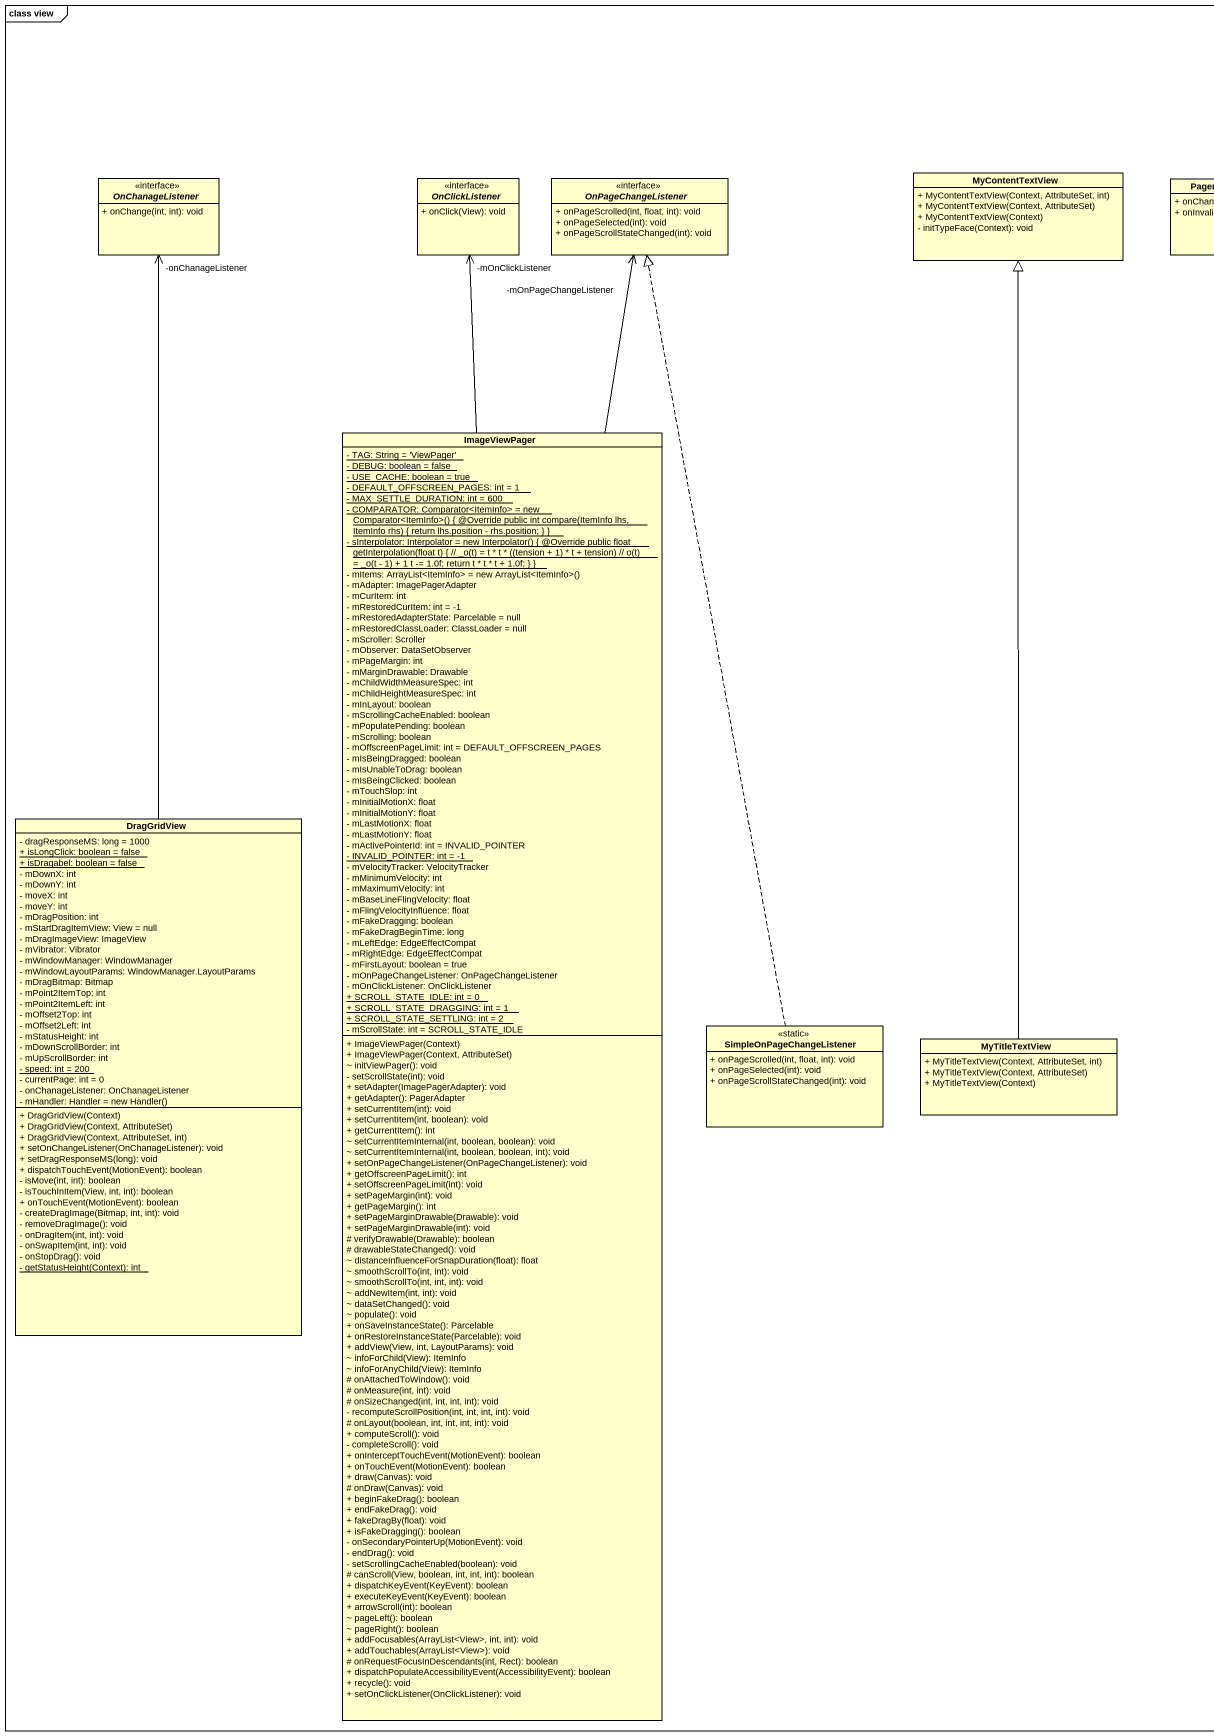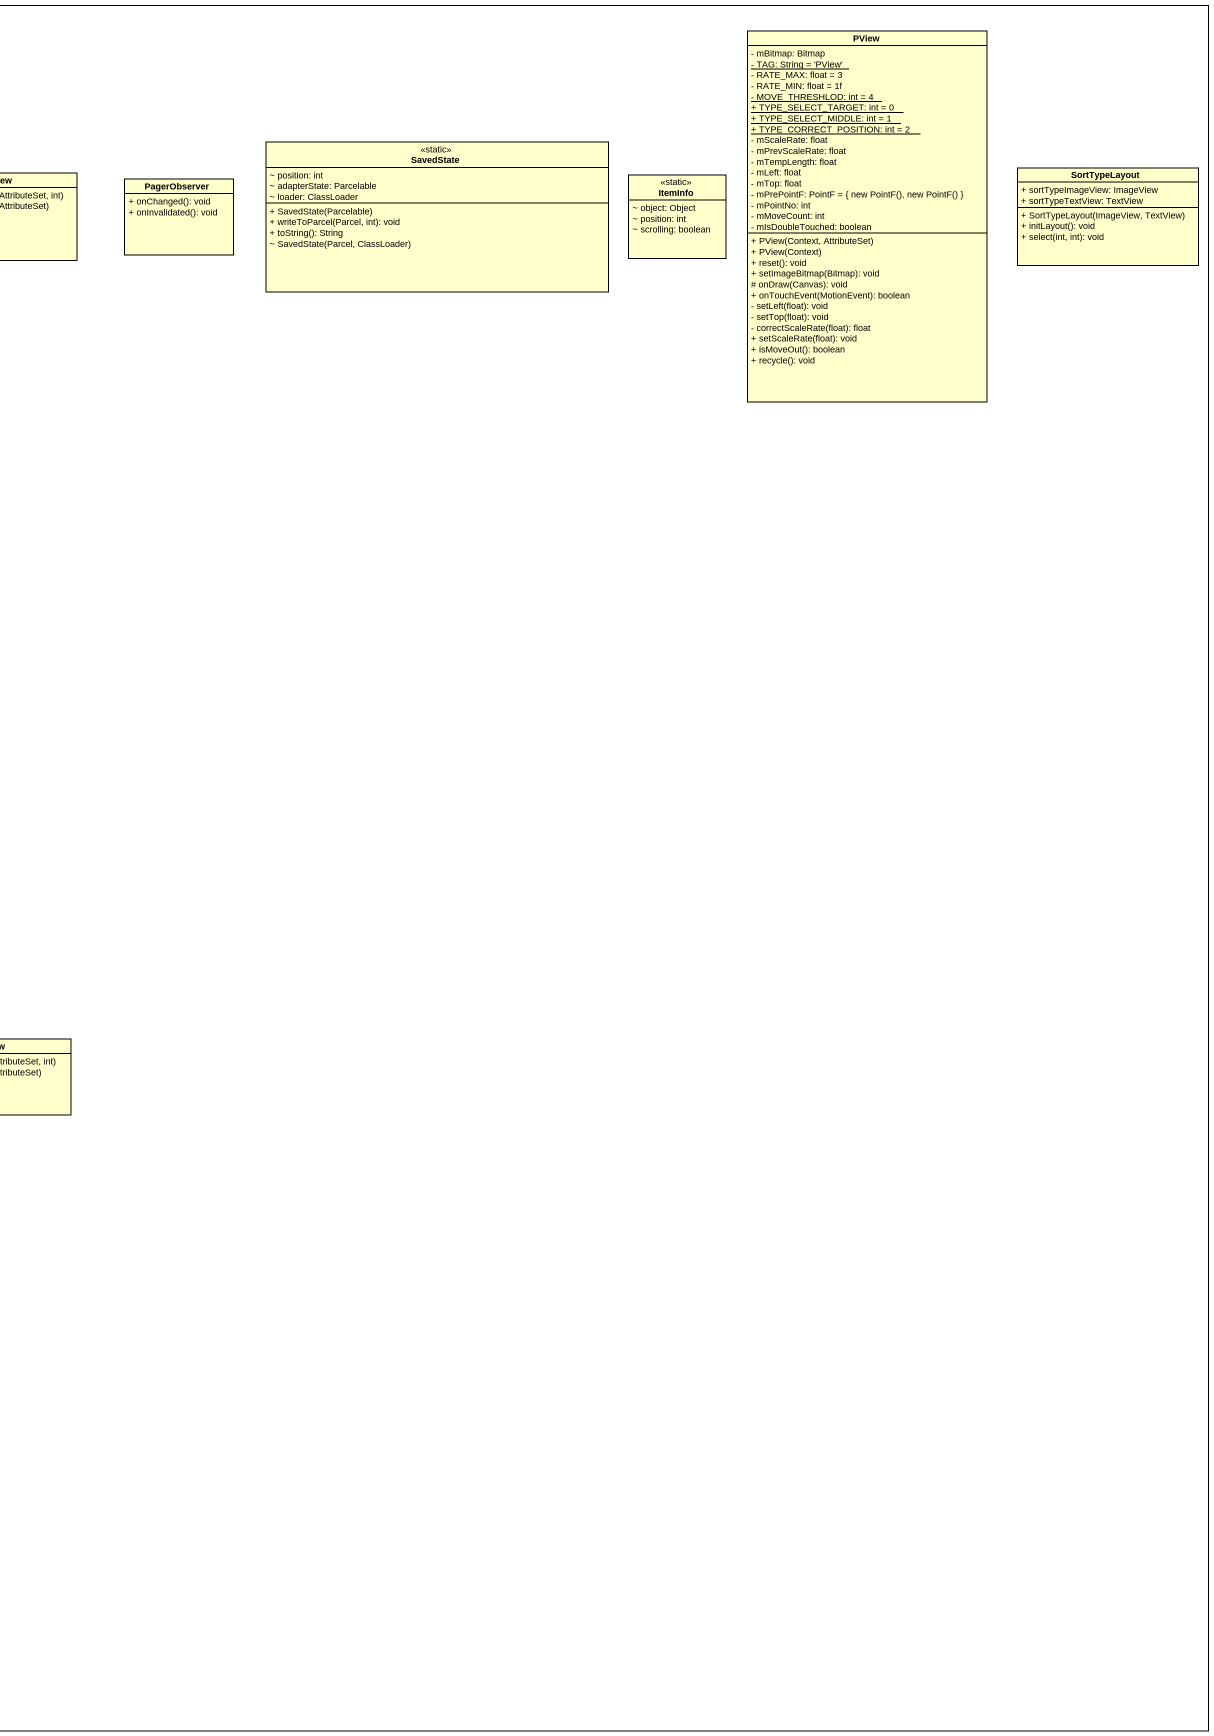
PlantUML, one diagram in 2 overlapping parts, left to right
@startuml
mainframe class view
hide circle
hide empty members
skinparam classAttributeIconSize 0
class PView {
  - mBitmap: Bitmap
  {static} - TAG: String = 'PView'
  - RATE_MAX: float = 3
  - RATE_MIN: float = 1f
  {static} - MOVE_THRESHLOD: int = 4
  {static} + TYPE_SELECT_TARGET: int = 0
  {static} + TYPE_SELECT_MIDDLE: int = 1
  {static} + TYPE_CORRECT_POSITION: int = 2
  - mScaleRate: float
  - mPrevScaleRate: float
  - mTempLength: float
  - mLeft: float
  - mTop: float
  {field} - mPrePointF: PointF = { new PointF(), new PointF() }
  - mPointNo: int
  - mMoveCount: int
  - mIsDoubleTouched: boolean
  + PView(Context, AttributeSet)
  + PView(Context)
  + reset(): void
  + setImageBitmap(Bitmap): void
  # onDraw(Canvas): void
  + onTouchEvent(MotionEvent): boolean
  - setLeft(float): void
  - setTop(float): void
  - correctScaleRate(float): float
  + setScaleRate(float): void
  + isMoveOut(): boolean
  + recycle(): void
}
class SavedState <<static>> {
  ~ position: int
  ~ adapterState: Parcelable
  ~ loader: ClassLoader
  + SavedState(Parcelable)
  + writeToParcel(Parcel, int): void
  + toString(): String
  ~ SavedState(Parcel, ClassLoader)
}
interface OnChanageListener <<interface>> {
  + onChange(int, int): void
}
interface OnClickListener <<interface>> {
  + onClick(View): void
}
interface OnPageChangeListener <<interface>> {
  + onPageScrolled(int, float, int): void
  + onPageSelected(int): void
  + onPageScrollStateChanged(int): void
}
class MyContentTextView {
  + MyContentTextView(Context, AttributeSet, int)
  + MyContentTextView(Context, AttributeSet)
  + MyContentTextView(Context)
  - initTypeFace(Context): void
}
class PagerObserver {
  + onChanged(): void
  + onInvalidated(): void
}
class ItemInfo <<static>> {
  ~ object: Object
  ~ position: int
  ~ scrolling: boolean
}
class SortTypeLayout {
  + sortTypeImageView: ImageView
  + sortTypeTextView: TextView
  + SortTypeLayout(ImageView, TextView)
  + initLayout(): void
  + select(int, int): void
}
class ImageViewPager {
  {static} - TAG: String = 'ViewPager'
  {static} - DEBUG: boolean = false
  {static} - USE_CACHE: boolean = true
  {static} - DEFAULT_OFFSCREEN_PAGES: int = 1
  {static} - MAX_SETTLE_DURATION: int = 600
  {static} {field} - COMPARATOR: Comparator<ItemInfo> = new Comparator<ItemInfo>() { @Override public int compare(ItemInfo lhs, ItemInfo rhs) { return lhs.position - rhs.position; } }
  {static} {field} - sInterpolator: Interpolator = new Interpolator() { @Override public float getInterpolation(float t) { ~// _o(t) = t * t * ((tension + 1) * t + tension) ~// o(t) = _o(t - 1) + 1 t -= 1.0f; return t * t * t + 1.0f; } }
  {field} - mItems: ArrayList<ItemInfo> = new ArrayList<ItemInfo>()
  - mAdapter: ImagePagerAdapter
  - mCurItem: int
  - mRestoredCurItem: int = -1
  - mRestoredAdapterState: Parcelable = null
  - mRestoredClassLoader: ClassLoader = null
  - mScroller: Scroller
  - mObserver: DataSetObserver
  - mPageMargin: int
  - mMarginDrawable: Drawable
  - mChildWidthMeasureSpec: int
  - mChildHeightMeasureSpec: int
  - mInLayout: boolean
  - mScrollingCacheEnabled: boolean
  - mPopulatePending: boolean
  - mScrolling: boolean
  - mOffscreenPageLimit: int = DEFAULT_OFFSCREEN_PAGES
  - mIsBeingDragged: boolean
  - mIsUnableToDrag: boolean
  - mIsBeingClicked: boolean
  - mTouchSlop: int
  - mInitialMotionX: float
  - mInitialMotionY: float
  - mLastMotionX: float
  - mLastMotionY: float
  - mActivePointerId: int = INVALID_POINTER
  {static} - INVALID_POINTER: int = -1
  - mVelocityTracker: VelocityTracker
  - mMinimumVelocity: int
  - mMaximumVelocity: int
  - mBaseLineFlingVelocity: float
  - mFlingVelocityInfluence: float
  - mFakeDragging: boolean
  - mFakeDragBeginTime: long
  - mLeftEdge: EdgeEffectCompat
  - mRightEdge: EdgeEffectCompat
  - mFirstLayout: boolean = true
  - mOnPageChangeListener: OnPageChangeListener
  - mOnClickListener: OnClickListener
  {static} + SCROLL_STATE_IDLE: int = 0
  {static} + SCROLL_STATE_DRAGGING: int = 1
  {static} + SCROLL_STATE_SETTLING: int = 2
  - mScrollState: int = SCROLL_STATE_IDLE
  + ImageViewPager(Context)
  + ImageViewPager(Context, AttributeSet)
  ~ initViewPager(): void
  - setScrollState(int): void
  + setAdapter(ImagePagerAdapter): void
  + getAdapter(): PagerAdapter
  + setCurrentItem(int): void
  + setCurrentItem(int, boolean): void
  + getCurrentItem(): int
  ~ setCurrentItemInternal(int, boolean, boolean): void
  ~ setCurrentItemInternal(int, boolean, boolean, int): void
  + setOnPageChangeListener(OnPageChangeListener): void
  + getOffscreenPageLimit(): int
  + setOffscreenPageLimit(int): void
  + setPageMargin(int): void
  + getPageMargin(): int
  + setPageMarginDrawable(Drawable): void
  + setPageMarginDrawable(int): void
  # verifyDrawable(Drawable): boolean
  # drawableStateChanged(): void
  ~ distanceInfluenceForSnapDuration(float): float
  ~ smoothScrollTo(int, int): void
  ~ smoothScrollTo(int, int, int): void
  ~ addNewItem(int, int): void
  ~ dataSetChanged(): void
  ~ populate(): void
  + onSaveInstanceState(): Parcelable
  + onRestoreInstanceState(Parcelable): void
  + addView(View, int, LayoutParams): void
  ~ infoForChild(View): ItemInfo
  ~ infoForAnyChild(View): ItemInfo
  # onAttachedToWindow(): void
  # onMeasure(int, int): void
  # onSizeChanged(int, int, int, int): void
  - recomputeScrollPosition(int, int, int, int): void
  # onLayout(boolean, int, int, int, int): void
  + computeScroll(): void
  - completeScroll(): void
  + onInterceptTouchEvent(MotionEvent): boolean
  + onTouchEvent(MotionEvent): boolean
  + draw(Canvas): void
  # onDraw(Canvas): void
  + beginFakeDrag(): boolean
  + endFakeDrag(): void
  + fakeDragBy(float): void
  + isFakeDragging(): boolean
  - onSecondaryPointerUp(MotionEvent): void
  - endDrag(): void
  - setScrollingCacheEnabled(boolean): void
  # canScroll(View, boolean, int, int, int): boolean
  + dispatchKeyEvent(KeyEvent): boolean
  + executeKeyEvent(KeyEvent): boolean
  + arrowScroll(int): boolean
  ~ pageLeft(): boolean
  ~ pageRight(): boolean
  + addFocusables(ArrayList<View>, int, int): void
  + addTouchables(ArrayList<View>): void
  # onRequestFocusInDescendants(int, Rect): boolean
  + dispatchPopulateAccessibilityEvent(AccessibilityEvent): boolean
  + recycle(): void
  + setOnClickListener(OnClickListener): void
}
class DragGridView {
  - dragResponseMS: long = 1000
  {static} + isLongClick: boolean = false
  {static} + isDragabel: boolean = false
  - mDownX: int
  - mDownY: int
  - moveX: int
  - moveY: int
  - mDragPosition: int
  - mStartDragItemView: View = null
  - mDragImageView: ImageView
  - mVibrator: Vibrator
  - mWindowManager: WindowManager
  - mWindowLayoutParams: WindowManager.LayoutParams
  - mDragBitmap: Bitmap
  - mPoint2ItemTop: int
  - mPoint2ItemLeft: int
  - mOffset2Top: int
  - mOffset2Left: int
  - mStatusHeight: int
  - mDownScrollBorder: int
  - mUpScrollBorder: int
  {static} - speed: int = 200
  - currentPage: int = 0
  - onChanageListener: OnChanageListener
  {field} - mHandler: Handler = new Handler()
  + DragGridView(Context)
  + DragGridView(Context, AttributeSet)
  + DragGridView(Context, AttributeSet, int)
  + setOnChangeListener(OnChanageListener): void
  + setDragResponseMS(long): void
  + dispatchTouchEvent(MotionEvent): boolean
  - isMove(int, int): boolean
  - isTouchInItem(View, int, int): boolean
  + onTouchEvent(MotionEvent): boolean
  - createDragImage(Bitmap, int, int): void
  - removeDragImage(): void
  - onDragItem(int, int): void
  - onSwapItem(int, int): void
  - onStopDrag(): void
  {static} - getStatusHeight(Context): int
}
class SimpleOnPageChangeListener <<static>> {
  + onPageScrolled(int, float, int): void
  + onPageSelected(int): void
  + onPageScrollStateChanged(int): void
}
class MyTitleTextView {
  + MyTitleTextView(Context, AttributeSet, int)
  + MyTitleTextView(Context, AttributeSet)
  + MyTitleTextView(Context)
}
ImageViewPager -up-> "-mOnClickListener" OnClickListener
ImageViewPager -up-> "-mOnPageChangeListener" OnPageChangeListener
DragGridView -up-> "-onChanageListener" OnChanageListener
SimpleOnPageChangeListener .up.|> OnPageChangeListener
MyTitleTextView -up-|> MyContentTextView
@enduml
